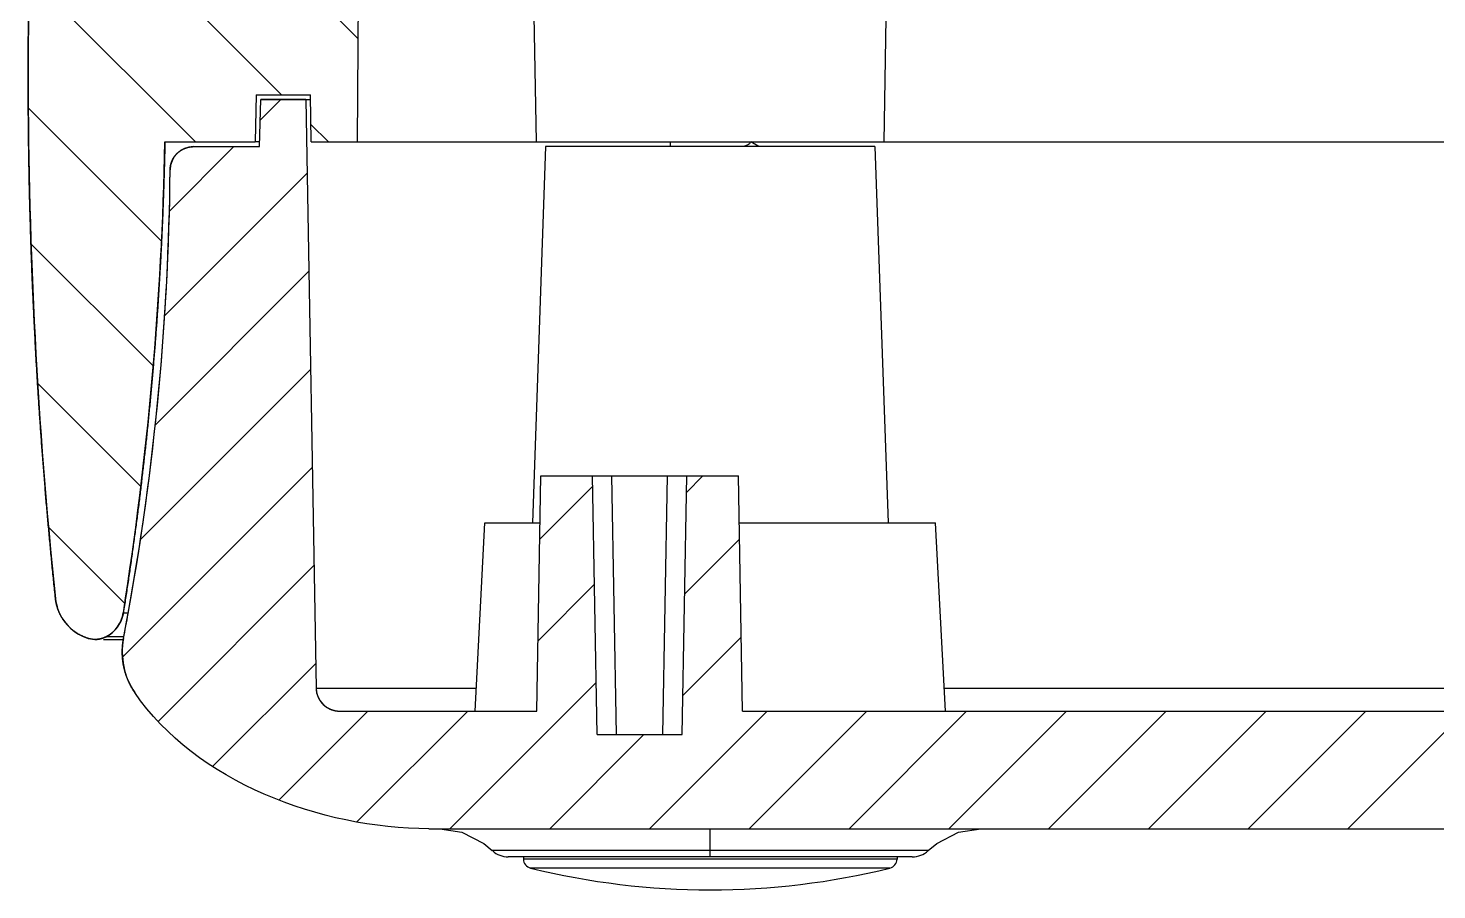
# Model space of a CAD drawing. Header units: millimetres. Extents: x 2741 to 3169, y 1046 to 1343.
# Drawn here: x 2765.4 to 2795.35, y 1112.28 to 1130.6 of the extents above; entities that cross this region are included whole.
import ezdxf

# ---------------------------------------------------------------- set-up
doc = ezdxf.new("R2010")
doc.units = ezdxf.units.MM

msp = doc.modelspace()

# ---------------------------------------------------------------- hatches: boundary and pattern name
at = {"linetype": 'Continuous'}
h = msp.add_hatch(dxfattribs=at)
h.set_pattern_fill('DEFAULT__2', color=2, scale=2, angle=-45, style=0, pattern_type=0)
h.set_pattern_definition([(315, (2439.547, 1033.32), (1.414214, 1.414214), [])])
edge = h.paths.add_edge_path()
edge.add_spline(control_points=[(2767.423, 1140.99), (2767.947, 1137.676), (2768.242, 1134.334), (2768.306, 1130.98)], knot_values=[0, 0, 0, 0, 1, 1, 1, 1], weights=[1, 0.99842, 0.99842, 1], degree=3, periodic=0)
edge.add_line((2768.306, 1130.98), (2770.337, 1130.98))
edge.add_line((2770.337, 1130.98), (2770.367, 1132.13))
edge.add_line((2770.367, 1132.13), (2772.412, 1132.13))
edge.add_line((2772.412, 1132.13), (2772.419, 1131.38))
edge.add_line((2772.419, 1131.38), (2772.391, 1128.18))
edge.add_line((2771.418, 1128.18), (2772.391, 1128.18))
edge.add_line((2771.418, 1128.18), (2771.401, 1129.18))
edge.add_line((2770.248, 1129.18), (2771.401, 1129.18))
edge.add_line((2770.248, 1129.18), (2770.222, 1128.18))
edge.add_line((2768.306, 1128.18), (2770.222, 1128.18))
edge.add_spline(control_points=[(2768.306, 1128.18), (2768.242, 1124.826), (2767.947, 1121.484), (2767.423, 1118.171)], knot_values=[0, 0, 0, 0, 1, 1, 1, 1], weights=[1, 0.99842, 0.99842, 1], degree=3, periodic=0)
edge.add_spline(control_points=[(2767.423, 1118.171), (2767.388, 1117.948), (2767.256, 1117.765), (2767.057, 1117.66)], knot_values=[0, 0, 0, 0, 1, 1, 1, 1], weights=[1, 0.929096, 0.929096, 1], degree=3, periodic=0)
edge.add_spline(control_points=[(2767.057, 1117.66), (2766.937, 1117.598), (2766.803, 1117.586), (2766.675, 1117.626)], knot_values=[0, 0, 0, 0, 1, 1, 1, 1], weights=[1, 0.94907, 0.94907, 1], degree=3, periodic=0)
edge.add_spline(control_points=[(2766.675, 1117.626), (2766.282, 1117.749), (2766.022, 1118.067), (2765.979, 1118.476)], knot_values=[0, 0, 0, 0, 1, 1, 1, 1], weights=[1, 0.890467, 0.890467, 1], degree=3, periodic=0)
edge.add_spline(control_points=[(2765.979, 1118.476), (2765.593, 1122.166), (2765.4, 1125.87), (2765.4, 1129.58)], knot_values=[0, 0, 0, 0, 1, 1, 1, 1], weights=[1, 0.999094, 0.999094, 1], degree=3, periodic=0)
edge.add_spline(control_points=[(2765.4, 1129.58), (2765.4, 1133.29), (2765.593, 1136.995), (2765.979, 1140.684)], knot_values=[0, 0, 0, 0, 1, 1, 1, 1], weights=[1, 0.999094, 0.999094, 1], degree=3, periodic=0)
edge.add_spline(control_points=[(2765.979, 1140.684), (2766.022, 1141.093), (2766.282, 1141.411), (2766.675, 1141.534)], knot_values=[0, 0, 0, 0, 1, 1, 1, 1], weights=[1, 0.890467, 0.890467, 1], degree=3, periodic=0)
edge.add_spline(control_points=[(2766.675, 1141.534), (2766.803, 1141.575), (2766.937, 1141.563), (2767.057, 1141.5)], knot_values=[0, 0, 0, 0, 1, 1, 1, 1], weights=[1, 0.94907, 0.94907, 1], degree=3, periodic=0)
edge.add_spline(control_points=[(2767.057, 1141.5), (2767.256, 1141.395), (2767.388, 1141.212), (2767.423, 1140.99)], knot_values=[0, 0, 0, 0, 1, 1, 1, 1], weights=[1, 0.929096, 0.929096, 1], degree=3, periodic=0)
edge = h.paths.add_edge_path()
edge.add_spline(control_points=[(2862.377, 1118.171), (2862.35, 1118.341), (2862.324, 1118.51), (2862.298, 1118.68)], knot_values=[0, 0, 0, 0, 1, 1, 1, 1], weights=[1, 0.999996, 0.999996, 1], degree=3, periodic=0)
edge.add_line((2862.298, 1118.68), (2861.346, 1118.68))
edge.add_line((2861.346, 1118.68), (2861.332, 1118.18))
edge.add_line((2860.859, 1118.18), (2861.332, 1118.18))
edge.add_line((2860.859, 1118.18), (2860.322, 1138.68))
edge.add_line((2860.322, 1138.68), (2858.565, 1138.68))
edge.add_line((2858.565, 1138.68), (2858.546, 1137.63))
edge.add_line((2857.435, 1137.63), (2858.546, 1137.63))
edge.add_line((2857.435, 1137.63), (2857.47, 1141.63))
edge.add_line((2860.223, 1141.63), (2857.47, 1141.63))
edge.add_line((2860.253, 1140.47), (2860.223, 1141.63))
edge.add_line((2862.296, 1140.47), (2860.253, 1140.47))
edge.add_spline(control_points=[(2862.296, 1140.47), (2862.323, 1140.643), (2862.349, 1140.817), (2862.377, 1140.99)], knot_values=[0, 0, 0, 0, 1, 1, 1, 1], weights=[1, 0.999996, 0.999996, 1], degree=3, periodic=0)
edge.add_spline(control_points=[(2862.377, 1140.99), (2862.412, 1141.212), (2862.543, 1141.395), (2862.743, 1141.5)], knot_values=[0, 0, 0, 0, 1, 1, 1, 1], weights=[1, 0.929096, 0.929096, 1], degree=3, periodic=0)
edge.add_spline(control_points=[(2862.743, 1141.5), (2862.862, 1141.563), (2862.996, 1141.575), (2863.125, 1141.534)], knot_values=[0, 0, 0, 0, 1, 1, 1, 1], weights=[1, 0.94907, 0.94907, 1], degree=3, periodic=0)
edge.add_spline(control_points=[(2863.125, 1141.534), (2863.517, 1141.411), (2863.777, 1141.093), (2863.82, 1140.684)], knot_values=[0, 0, 0, 0, 1, 1, 1, 1], weights=[1, 0.890467, 0.890467, 1], degree=3, periodic=0)
edge.add_spline(control_points=[(2863.82, 1140.684), (2864.206, 1136.995), (2864.4, 1133.29), (2864.4, 1129.58)], knot_values=[0, 0, 0, 0, 1, 1, 1, 1], weights=[1, 0.999094, 0.999094, 1], degree=3, periodic=0)
edge.add_spline(control_points=[(2864.4, 1129.58), (2864.4, 1125.87), (2864.206, 1122.166), (2863.82, 1118.476)], knot_values=[0, 0, 0, 0, 1, 1, 1, 1], weights=[1, 0.999094, 0.999094, 1], degree=3, periodic=0)
edge.add_spline(control_points=[(2863.82, 1118.476), (2863.777, 1118.067), (2863.517, 1117.749), (2863.125, 1117.626)], knot_values=[0, 0, 0, 0, 1, 1, 1, 1], weights=[1, 0.890467, 0.890467, 1], degree=3, periodic=0)
edge.add_spline(control_points=[(2863.125, 1117.626), (2862.996, 1117.586), (2862.862, 1117.598), (2862.743, 1117.66)], knot_values=[0, 0, 0, 0, 1, 1, 1, 1], weights=[1, 0.94907, 0.94907, 1], degree=3, periodic=0)
edge.add_spline(control_points=[(2862.743, 1117.66), (2862.543, 1117.765), (2862.412, 1117.948), (2862.377, 1118.171)], knot_values=[0, 0, 0, 0, 1, 1, 1, 1], weights=[1, 0.929096, 0.929096, 1], degree=3, periodic=0)
h = msp.add_hatch(dxfattribs=at)
h.set_pattern_fill('DEFAULT__3', color=2, scale=1.5, angle=45, style=0, pattern_type=0)
h.set_pattern_definition([(45, (2437.0721, 1032.9664), (-1.06066, 1.06066), [])])
edge = h.paths.add_edge_path()
edge.add_line((2773.92, 1113.58), (2802.373, 1113.58))
edge.add_spline(control_points=[(2773.92, 1113.58), (2771.662, 1113.58), (2768.939, 1114.602), (2767.666, 1116.474)], knot_values=[0, 0, 0, 0, 1, 1, 1, 1], degree=3, periodic=0)
edge.add_spline(control_points=[(2767.666, 1116.474), (2767.433, 1116.815), (2767.349, 1117.22), (2767.427, 1117.626)], knot_values=[0, 0, 0, 0, 1, 1, 1, 1], weights=[1, 0.949086, 0.949086, 1], degree=3, periodic=0)
edge.add_arc((2712.816, 1128.086), 55.604, 349.1577, 359.4838)
edge.add_spline(control_points=[(2768.418, 1127.585), (2768.42, 1127.876), (2768.627, 1128.08), (2768.917, 1128.08)], knot_values=[0, 0, 0, 0, 1, 1, 1, 1], weights=[1, 0.806842, 0.806842, 1], degree=3, periodic=0)
edge.add_line((2768.917, 1128.08), (2770.32, 1128.08))
edge.add_line((2770.32, 1128.08), (2770.346, 1129.08))
edge.add_line((2771.302, 1129.08), (2770.346, 1129.08))
edge.add_line((2771.302, 1129.08), (2771.521, 1116.571))
edge.add_spline(control_points=[(2771.521, 1116.571), (2771.526, 1116.283), (2771.732, 1116.08), (2772.021, 1116.08)], knot_values=[0, 0, 0, 0, 1, 1, 1, 1], weights=[1, 0.808834, 0.808834, 1], degree=3, periodic=0)
edge.add_line((2772.021, 1116.08), (2776.212, 1116.08))
edge.add_line((2776.212, 1116.08), (2776.3, 1121.08))
edge.add_line((2776.3, 1121.08), (2777.4, 1121.08))
edge.add_line((2777.496, 1115.58), (2777.4, 1121.08))
edge.add_line((2777.496, 1115.58), (2779.304, 1115.58))
edge.add_line((2779.304, 1115.58), (2779.4, 1121.08))
edge.add_line((2779.4, 1121.08), (2780.5, 1121.08))
edge.add_line((2780.587, 1116.08), (2780.5, 1121.08))
edge.add_line((2780.587, 1116.08), (2849.212, 1116.08))
edge.add_line((2849.212, 1116.08), (2849.3, 1121.08))
edge.add_line((2849.3, 1121.08), (2850.4, 1121.08))
edge.add_line((2850.496, 1115.58), (2850.4, 1121.08))
edge.add_line((2850.496, 1115.58), (2852.304, 1115.58))
edge.add_line((2852.304, 1115.58), (2852.4, 1121.08))
edge.add_line((2852.4, 1121.08), (2853.5, 1121.08))
edge.add_line((2853.587, 1116.08), (2853.5, 1121.08))
edge.add_line((2853.587, 1116.08), (2857.779, 1116.08))
edge.add_spline(control_points=[(2857.779, 1116.08), (2858.068, 1116.08), (2858.274, 1116.283), (2858.279, 1116.571)], knot_values=[0, 0, 0, 0, 1, 1, 1, 1], weights=[1, 0.808834, 0.808834, 1], degree=3, periodic=0)
edge.add_line((2858.279, 1116.571), (2858.663, 1138.58))
edge.add_line((2860.224, 1138.58), (2858.663, 1138.58))
edge.add_line((2860.224, 1138.58), (2860.761, 1118.08))
edge.add_line((2860.761, 1118.08), (2861.448, 1118.08))
edge.add_line((2861.448, 1118.08), (2861.461, 1118.58))
edge.add_line((2861.779, 1118.58), (2861.461, 1118.58))
edge.add_spline(control_points=[(2861.779, 1118.58), (2862.032, 1118.58), (2862.226, 1118.418), (2862.271, 1118.169)], knot_values=[0, 0, 0, 0, 1, 1, 1, 1], weights=[1, 0.845055, 0.845055, 1], degree=3, periodic=0)
edge.add_arc((2916.825, 1128.059), 55.443, 190.2746, 190.8457)
edge.add_spline(control_points=[(2862.372, 1117.626), (2862.45, 1117.22), (2862.366, 1116.815), (2862.134, 1116.474)], knot_values=[0, 0, 0, 0, 1, 1, 1, 1], weights=[1, 0.949086, 0.949086, 1], degree=3, periodic=0)
edge.add_spline(control_points=[(2862.134, 1116.474), (2860.86, 1114.602), (2858.137, 1113.58), (2855.88, 1113.58)], knot_values=[0, 0, 0, 0, 1, 1, 1, 1], degree=3, periodic=0)
edge.add_line((2827.426, 1113.58), (2855.88, 1113.58))
edge.add_line((2827.4, 1113.88), (2827.426, 1113.58))
edge.add_line((2802.4, 1113.88), (2827.4, 1113.88))
edge.add_line((2802.4, 1113.88), (2802.373, 1113.58))

# ---------------------------------------------------------------- linework, layer by layer
at = {"color": 7, "linetype": 'Continuous'}
for p, q in [((2772.419, 1131.38), (2772.391, 1128.18)), ((2772.419, 1131.38), (2772.391, 1128.18)), ((2776.206, 1128.18), (2776.15, 1131.38)), ((2783.594, 1128.18), (2783.65, 1131.38)), ((2770.248, 1129.18), (2770.222, 1128.18)), ((2770.248, 1129.18), (2770.222, 1128.18)), ((2770.248, 1129.18), (2771.401, 1129.18)), ((2770.248, 1129.18), (2771.401, 1129.18)), ((2770.32, 1128.08), (2770.346, 1129.08)), ((2770.32, 1128.08), (2770.346, 1129.08)), ((2770.346, 1129.08), (2771.402, 1129.08)), ((2771.302, 1129.08), (2770.346, 1129.08)), ((2771.302, 1129.08), (2771.521, 1116.571)), ((2771.302, 1129.08), (2771.521, 1116.571)), ((2771.418, 1128.18), (2771.401, 1129.18)), ((2771.418, 1128.18), (2771.401, 1129.18)), ((2768.306, 1128.18), (2770.222, 1128.18)), ((2768.306, 1128.18), (2770.222, 1128.18)), ((2768.917, 1128.08), (2770.32, 1128.08)), ((2768.917, 1128.08), (2770.32, 1128.08)), ((2770.302, 1128.18), (2770.227, 1128.18)), ((2771.418, 1128.18), (2858.379, 1128.18)), ((2771.418, 1128.18), (2772.391, 1128.18)), ((2776.4, 1128.08), (2776.12, 1120.08)), ((2783.399, 1128.08), (2776.4, 1128.08)), ((2779.05, 1128.18), (2779.05, 1128.08)), ((2783.4, 1128.08), (2783.679, 1120.08)), ((2776.212, 1116.08), (2776.3, 1121.08)), ((2776.212, 1116.08), (2776.3, 1121.08)), ((2776.3, 1121.08), (2780.5, 1121.08)), ((2776.3, 1121.08), (2777.4, 1121.08)), ((2777.496, 1115.58), (2777.4, 1121.08)), ((2777.496, 1115.58), (2777.4, 1121.08)), ((2777.907, 1115.58), (2777.811, 1121.08)), ((2778.892, 1115.58), (2778.988, 1121.08)), ((2779.304, 1115.58), (2779.4, 1121.08)), ((2779.304, 1115.58), (2779.4, 1121.08)), ((2779.4, 1121.08), (2780.5, 1121.08)), ((2780.587, 1116.08), (2780.5, 1121.08)), ((2780.587, 1116.08), (2780.5, 1121.08)), ((2774.9, 1116.08), (2775.109, 1120.08)), ((2775.109, 1120.08), (2776.282, 1120.08)), ((2780.517, 1120.08), (2784.69, 1120.08)), ((2784.9, 1116.08), (2784.69, 1120.08)), ((2767.423, 1118.171), (2767.513, 1118.171)), ((2767.004, 1117.603), (2767.426, 1117.603)), ((2767.252, 1117.66), (2767.057, 1117.66)), ((2767.433, 1117.66), (2767.252, 1117.66)), ((2771.521, 1116.571), (2774.925, 1116.571)), ((2784.874, 1116.571), (2812.721, 1116.571)), ((2772.021, 1116.08), (2776.212, 1116.08)), ((2772.021, 1116.08), (2776.212, 1116.08)), ((2780.587, 1116.08), (2849.212, 1116.08)), ((2780.587, 1116.08), (2849.212, 1116.08)), ((2777.496, 1115.58), (2779.304, 1115.58)), ((2777.496, 1115.58), (2779.304, 1115.58)), ((2773.92, 1113.58), (2855.88, 1113.58)), ((2773.92, 1113.58), (2802.373, 1113.58)), ((2779.9, 1112.98), (2779.9, 1113.58)), ((2775.607, 1113.113), (2775.267, 1113.113)), ((2776.09, 1113.113), (2775.607, 1113.113)), ((2784.533, 1113.113), (2776.09, 1113.113)), ((2784.193, 1112.98), (2775.607, 1112.98)), ((2775.928, 1112.98), (2775.928, 1112.934)), ((2775.928, 1112.98), (2775.928, 1112.934)), ((2783.871, 1112.934), (2775.928, 1112.934)), ((2783.872, 1112.98), (2783.871, 1112.934)), ((2783.872, 1112.98), (2783.871, 1112.934)), ((2783.719, 1112.743), (2776.081, 1112.743))]:
    msp.add_line(p, q, dxfattribs=at)
for points in [[(2780.932, 1128.08), (2780.799, 1128.159), (2780.764, 1128.18)], [(2774.15, 1113.58), (2774.62, 1113.506), (2775.083, 1113.265), (2775.267, 1113.113)], [(2784.532, 1113.113), (2784.717, 1113.265), (2785.18, 1113.506), (2785.65, 1113.58)]]:
    msp.add_lwpolyline(points, dxfattribs=at)
for centre, radius, start, end in [((2872.076, 1129.58), 106.676, 174.02516, 185.97484), ((2695.309, 1129.58), 73.011, 351.00952, 358.90127), ((2768.917, 1127.58), 0.5, 90, 179.4874), ((2712.816, 1128.086), 55.604, 349.1577, 359.4838), ((2712.812, 1128.086), 55.607, 349.7115, 359.4837), ((2766.974, 1118.58), 1, 185.9748, 252.5971), ((2766.731, 1118.28), 0.7, 297.6792, 351.0095), ((2712.975, 1128.058), 55.442, 349.1543, 349.7093), ((2766.824, 1118.103), 0.5, 252.5971, 297.6792), ((2768.935, 1117.337), 1.535, 169.1543, 214.2291), ((2772.021, 1116.58), 0.5, 181, 270), ((2775.607, 1113.48), 0.5, 227.2507, 270), ((2784.193, 1113.48), 0.5, 270, 312.7493), ((2776.128, 1112.937), 0.2, 181, 256.1829), ((2783.671, 1112.937), 0.2, 283.8171, 359), ((2779.9, 1128.271), 15.991, 256.1829, 283.8171)]:
    msp.add_arc(centre, radius, start, end, dxfattribs=at)
for points, start_tangent, end_tangent in [([(2765.4, 1129.58), (2765.4, 1129.928), (2765.402, 1130.275), (2765.405, 1130.623), (2765.409, 1130.97), (2765.414, 1131.318), (2765.42, 1131.665), (2765.427, 1132.013), (2765.436, 1132.36), (2765.446, 1132.708), (2765.456, 1133.056), (2765.468, 1133.403), (2765.481, 1133.75), (2765.495, 1134.098), (2765.511, 1134.445), (2765.527, 1134.793), (2765.545, 1135.14), (2765.563, 1135.487), (2765.583, 1135.834), (2765.604, 1136.181), (2765.626, 1136.528), (2765.649, 1136.875), (2765.674, 1137.222), (2765.699, 1137.569), (2765.726, 1137.915), (2765.754, 1138.262), (2765.782, 1138.608), (2765.812, 1138.955), (2765.844, 1139.301), (2765.876, 1139.647), (2765.909, 1139.993), (2765.944, 1140.339), (2765.979, 1140.684)], (0, 1), (0.104092, 0.994568)), ([(2765.979, 1118.476), (2765.944, 1118.822), (2765.909, 1119.168), (2765.876, 1119.514), (2765.844, 1119.86), (2765.812, 1120.206), (2765.782, 1120.552), (2765.754, 1120.899), (2765.726, 1121.245), (2765.699, 1121.592), (2765.674, 1121.938), (2765.649, 1122.285), (2765.626, 1122.632), (2765.604, 1122.979), (2765.583, 1123.326), (2765.563, 1123.673), (2765.545, 1124.021), (2765.527, 1124.368), (2765.511, 1124.715), (2765.495, 1125.063), (2765.481, 1125.41), (2765.468, 1125.757), (2765.456, 1126.105), (2765.446, 1126.452), (2765.436, 1126.8), (2765.427, 1127.147), (2765.42, 1127.495), (2765.414, 1127.843), (2765.409, 1128.19), (2765.405, 1128.538), (2765.402, 1128.885), (2765.4, 1129.233), (2765.4, 1129.58)], (-0.104092, 0.994568), (0, 1)), ([(2768.306, 1128.18), (2768.3, 1127.866), (2768.292, 1127.552), (2768.282, 1127.238), (2768.271, 1126.924), (2768.259, 1126.61), (2768.246, 1126.296), (2768.231, 1125.983), (2768.215, 1125.669), (2768.197, 1125.355), (2768.178, 1125.041), (2768.158, 1124.727), (2768.137, 1124.414), (2768.114, 1124.1), (2768.09, 1123.787), (2768.064, 1123.474), (2768.037, 1123.16), (2768.009, 1122.847), (2767.979, 1122.534), (2767.948, 1122.221), (2767.916, 1121.909), (2767.882, 1121.596), (2767.847, 1121.284), (2767.81, 1120.972), (2767.773, 1120.66), (2767.734, 1120.348), (2767.693, 1120.036), (2767.651, 1119.725), (2767.608, 1119.413), (2767.564, 1119.102), (2767.518, 1118.792), (2767.471, 1118.481), (2767.423, 1118.171)], (-0.019175, -0.999816), (-0.15627, -0.987714)), ([(2768.418, 1127.585), (2768.418, 1127.59), (2768.418, 1127.596), (2768.418, 1127.601), (2768.418, 1127.607), (2768.419, 1127.612), (2768.419, 1127.618), (2768.419, 1127.624), (2768.42, 1127.629), (2768.421, 1127.635), (2768.421, 1127.641), (2768.422, 1127.646), (2768.423, 1127.652), (2768.424, 1127.658), (2768.424, 1127.664), (2768.426, 1127.669), (2768.427, 1127.675), (2768.428, 1127.681), (2768.429, 1127.687), (2768.43, 1127.692), (2768.432, 1127.698), (2768.433, 1127.704), (2768.435, 1127.71), (2768.436, 1127.716), (2768.438, 1127.721), (2768.44, 1127.727), (2768.441, 1127.733), (2768.443, 1127.739), (2768.445, 1127.745), (2768.447, 1127.75), (2768.449, 1127.756), (2768.452, 1127.762), (2768.454, 1127.768), (2768.456, 1127.773), (2768.459, 1127.779), (2768.461, 1127.785), (2768.464, 1127.79), (2768.466, 1127.796), (2768.469, 1127.802), (2768.472, 1127.807), (2768.475, 1127.813), (2768.478, 1127.818), (2768.481, 1127.824), (2768.484, 1127.829), (2768.487, 1127.835), (2768.49, 1127.84), (2768.494, 1127.846), (2768.497, 1127.851), (2768.501, 1127.856), (2768.504, 1127.862), (2768.508, 1127.867), (2768.511, 1127.872), (2768.515, 1127.877), (2768.519, 1127.882), (2768.523, 1127.887), (2768.527, 1127.892), (2768.531, 1127.897), (2768.535, 1127.902), (2768.539, 1127.907), (2768.543, 1127.912), (2768.548, 1127.917), (2768.552, 1127.922), (2768.556, 1127.926), (2768.561, 1127.931), (2768.566, 1127.935), (2768.57, 1127.94), (2768.575, 1127.944), (2768.579, 1127.949), (2768.584, 1127.953), (2768.589, 1127.957), (2768.594, 1127.961), (2768.599, 1127.966), (2768.604, 1127.97), (2768.609, 1127.974), (2768.614, 1127.978), (2768.619, 1127.981), (2768.624, 1127.985), (2768.629, 1127.989), (2768.635, 1127.993), (2768.64, 1127.996), (2768.645, 1128), (2768.651, 1128.003), (2768.656, 1128.006), (2768.661, 1128.01), (2768.667, 1128.013), (2768.672, 1128.016), (2768.678, 1128.019), (2768.683, 1128.022), (2768.689, 1128.025), (2768.695, 1128.028), (2768.7, 1128.031), (2768.706, 1128.033), (2768.712, 1128.036), (2768.717, 1128.038), (2768.723, 1128.041), (2768.729, 1128.043), (2768.734, 1128.045), (2768.74, 1128.048), (2768.746, 1128.05), (2768.752, 1128.052), (2768.757, 1128.054), (2768.763, 1128.056), (2768.769, 1128.058), (2768.775, 1128.059), (2768.781, 1128.061), (2768.786, 1128.063), (2768.792, 1128.064), (2768.798, 1128.066), (2768.804, 1128.067), (2768.81, 1128.068), (2768.815, 1128.07), (2768.821, 1128.071), (2768.827, 1128.072), (2768.833, 1128.073), (2768.838, 1128.074), (2768.844, 1128.075), (2768.85, 1128.076), (2768.856, 1128.076), (2768.861, 1128.077), (2768.867, 1128.078), (2768.873, 1128.078), (2768.878, 1128.079), (2768.884, 1128.079), (2768.89, 1128.079), (2768.895, 1128.08), (2768.901, 1128.08), (2768.906, 1128.08), (2768.912, 1128.08), (2768.917, 1128.08)], (0.008946, 0.99996), (1, 0)), ([(2780.75, 1128.168), (2780.733, 1128.14), (2780.685, 1128.112), (2780.606, 1128.084), (2780.592, 1128.08)], (0, -1), (-0.95934, -0.282254)), ([(2766.675, 1117.626), (2766.658, 1117.631), (2766.642, 1117.637), (2766.626, 1117.643), (2766.609, 1117.649), (2766.593, 1117.656), (2766.577, 1117.662), (2766.561, 1117.67), (2766.545, 1117.677), (2766.528, 1117.685), (2766.513, 1117.693), (2766.497, 1117.701), (2766.481, 1117.71), (2766.465, 1117.719), (2766.45, 1117.729), (2766.434, 1117.738), (2766.419, 1117.748), (2766.404, 1117.759), (2766.389, 1117.769), (2766.374, 1117.78), (2766.359, 1117.791), (2766.345, 1117.803), (2766.331, 1117.815), (2766.316, 1117.827), (2766.303, 1117.839), (2766.289, 1117.852), (2766.275, 1117.864), (2766.262, 1117.878), (2766.249, 1117.891), (2766.236, 1117.905), (2766.224, 1117.919), (2766.212, 1117.933), (2766.2, 1117.947), (2766.188, 1117.962), (2766.177, 1117.976), (2766.166, 1117.991), (2766.155, 1118.007), (2766.144, 1118.022), (2766.134, 1118.038), (2766.124, 1118.053), (2766.114, 1118.069), (2766.105, 1118.085), (2766.096, 1118.101), (2766.087, 1118.118), (2766.079, 1118.134), (2766.071, 1118.151), (2766.063, 1118.168), (2766.055, 1118.184), (2766.048, 1118.201), (2766.042, 1118.218), (2766.035, 1118.235), (2766.029, 1118.252), (2766.023, 1118.269), (2766.018, 1118.287), (2766.013, 1118.304), (2766.008, 1118.321), (2766.003, 1118.338), (2765.999, 1118.356), (2765.995, 1118.373), (2765.992, 1118.39), (2765.989, 1118.407), (2765.986, 1118.425), (2765.983, 1118.442), (2765.981, 1118.459), (2765.979, 1118.476)], (-0.954225, 0.29909), (-0.104092, 0.994568)), ([(2767.423, 1118.171), (2767.421, 1118.161), (2767.419, 1118.151), (2767.417, 1118.142), (2767.415, 1118.132), (2767.413, 1118.122), (2767.411, 1118.113), (2767.408, 1118.103), (2767.406, 1118.093), (2767.403, 1118.084), (2767.4, 1118.074), (2767.397, 1118.064), (2767.394, 1118.055), (2767.391, 1118.045), (2767.387, 1118.035), (2767.384, 1118.026), (2767.38, 1118.016), (2767.376, 1118.007), (2767.372, 1117.998), (2767.368, 1117.988), (2767.363, 1117.979), (2767.359, 1117.97), (2767.354, 1117.96), (2767.349, 1117.951), (2767.344, 1117.942), (2767.339, 1117.933), (2767.334, 1117.924), (2767.329, 1117.915), (2767.323, 1117.907), (2767.318, 1117.898), (2767.312, 1117.889), (2767.306, 1117.881), (2767.3, 1117.872), (2767.294, 1117.864), (2767.288, 1117.856), (2767.281, 1117.847), (2767.275, 1117.839), (2767.268, 1117.831), (2767.262, 1117.823), (2767.255, 1117.816), (2767.248, 1117.808), (2767.241, 1117.8), (2767.234, 1117.793), (2767.227, 1117.786), (2767.219, 1117.778), (2767.212, 1117.771), (2767.204, 1117.764), (2767.197, 1117.757), (2767.189, 1117.751), (2767.181, 1117.744), (2767.173, 1117.737), (2767.165, 1117.731), (2767.157, 1117.725), (2767.149, 1117.719), (2767.141, 1117.713), (2767.133, 1117.707), (2767.125, 1117.701), (2767.116, 1117.696), (2767.108, 1117.69), (2767.099, 1117.685), (2767.091, 1117.68), (2767.082, 1117.675), (2767.074, 1117.67), (2767.065, 1117.665), (2767.057, 1117.66)], (-0.15627, -0.987714), (-0.885563, -0.46452)), ([(2767.057, 1117.66), (2767.051, 1117.658), (2767.046, 1117.655), (2767.04, 1117.652), (2767.035, 1117.65), (2767.029, 1117.647), (2767.024, 1117.645), (2767.018, 1117.642), (2767.013, 1117.64), (2767.007, 1117.638), (2767.001, 1117.636), (2766.996, 1117.633), (2766.99, 1117.631), (2766.984, 1117.629), (2766.978, 1117.627), (2766.972, 1117.626), (2766.966, 1117.624), (2766.96, 1117.622), (2766.955, 1117.62), (2766.949, 1117.619), (2766.943, 1117.617), (2766.937, 1117.616), (2766.93, 1117.615), (2766.924, 1117.613), (2766.918, 1117.612), (2766.912, 1117.611), (2766.906, 1117.61), (2766.9, 1117.609), (2766.894, 1117.608), (2766.888, 1117.607), (2766.881, 1117.606), (2766.875, 1117.606), (2766.869, 1117.605), (2766.863, 1117.605), (2766.857, 1117.604), (2766.85, 1117.604), (2766.844, 1117.604), (2766.838, 1117.603), (2766.832, 1117.603), (2766.826, 1117.603), (2766.819, 1117.603), (2766.813, 1117.603), (2766.807, 1117.603), (2766.801, 1117.604), (2766.795, 1117.604), (2766.788, 1117.604), (2766.782, 1117.605), (2766.776, 1117.605), (2766.77, 1117.606), (2766.764, 1117.607), (2766.758, 1117.608), (2766.752, 1117.608), (2766.745, 1117.609), (2766.739, 1117.61), (2766.733, 1117.611), (2766.727, 1117.613), (2766.721, 1117.614), (2766.716, 1117.615), (2766.71, 1117.616), (2766.704, 1117.618), (2766.698, 1117.619), (2766.692, 1117.621), (2766.686, 1117.623), (2766.68, 1117.624), (2766.675, 1117.626)], (-0.885562, -0.46452), (-0.954225, 0.29909)), ([(2767.666, 1116.474), (2767.655, 1116.489), (2767.645, 1116.504), (2767.635, 1116.52), (2767.626, 1116.536), (2767.616, 1116.552), (2767.607, 1116.568), (2767.597, 1116.584), (2767.588, 1116.6), (2767.579, 1116.617), (2767.571, 1116.633), (2767.562, 1116.65), (2767.554, 1116.667), (2767.546, 1116.684), (2767.538, 1116.701), (2767.53, 1116.718), (2767.523, 1116.736), (2767.515, 1116.753), (2767.508, 1116.771), (2767.501, 1116.788), (2767.495, 1116.806), (2767.488, 1116.824), (2767.482, 1116.842), (2767.476, 1116.86), (2767.47, 1116.878), (2767.464, 1116.896), (2767.459, 1116.915), (2767.454, 1116.933), (2767.449, 1116.952), (2767.444, 1116.97), (2767.44, 1116.989), (2767.436, 1117.007), (2767.432, 1117.026), (2767.428, 1117.045), (2767.424, 1117.064), (2767.421, 1117.082), (2767.418, 1117.101), (2767.415, 1117.12), (2767.413, 1117.139), (2767.41, 1117.158), (2767.408, 1117.177), (2767.406, 1117.196), (2767.405, 1117.215), (2767.403, 1117.234), (2767.402, 1117.253), (2767.401, 1117.272), (2767.4, 1117.291), (2767.4, 1117.31), (2767.4, 1117.329), (2767.4, 1117.348), (2767.4, 1117.367), (2767.4, 1117.385), (2767.401, 1117.404), (2767.402, 1117.423), (2767.403, 1117.442), (2767.405, 1117.461), (2767.406, 1117.479), (2767.408, 1117.498), (2767.41, 1117.516), (2767.412, 1117.535), (2767.415, 1117.553), (2767.418, 1117.572), (2767.421, 1117.59), (2767.424, 1117.608), (2767.427, 1117.626)], (-0.562503, 0.826795), (0.188166, 0.982137)), ([(2773.92, 1113.58), (2767.666, 1116.474)], (-1, 0), (-0.562503, 0.826795)), ([(2773.92, 1113.58), (2767.666, 1116.474)], (-1, 0), (-0.562503, 0.826795)), ([(2771.521, 1116.571), (2771.521, 1116.566), (2771.521, 1116.561), (2771.521, 1116.555), (2771.521, 1116.549), (2771.522, 1116.544), (2771.522, 1116.538), (2771.523, 1116.533), (2771.523, 1116.527), (2771.524, 1116.521), (2771.525, 1116.516), (2771.525, 1116.51), (2771.526, 1116.504), (2771.527, 1116.499), (2771.528, 1116.493), (2771.529, 1116.487), (2771.53, 1116.482), (2771.532, 1116.476), (2771.533, 1116.47), (2771.534, 1116.464), (2771.536, 1116.459), (2771.537, 1116.453), (2771.539, 1116.447), (2771.54, 1116.441), (2771.542, 1116.436), (2771.544, 1116.43), (2771.546, 1116.424), (2771.547, 1116.418), (2771.549, 1116.413), (2771.552, 1116.407), (2771.554, 1116.401), (2771.556, 1116.396), (2771.558, 1116.39), (2771.561, 1116.384), (2771.563, 1116.379), (2771.566, 1116.373), (2771.568, 1116.367), (2771.571, 1116.362), (2771.574, 1116.356), (2771.576, 1116.351), (2771.579, 1116.345), (2771.582, 1116.34), (2771.585, 1116.334), (2771.588, 1116.329), (2771.592, 1116.323), (2771.595, 1116.318), (2771.598, 1116.313), (2771.602, 1116.307), (2771.605, 1116.302), (2771.609, 1116.297), (2771.612, 1116.291), (2771.616, 1116.286), (2771.62, 1116.281), (2771.624, 1116.276), (2771.628, 1116.271), (2771.631, 1116.266), (2771.636, 1116.261), (2771.64, 1116.256), (2771.644, 1116.251), (2771.648, 1116.247), (2771.652, 1116.242), (2771.657, 1116.237), (2771.661, 1116.233), (2771.666, 1116.228), (2771.67, 1116.224), (2771.675, 1116.219), (2771.679, 1116.215), (2771.684, 1116.21), (2771.689, 1116.206), (2771.694, 1116.202), (2771.698, 1116.198), (2771.703, 1116.194), (2771.708, 1116.19), (2771.713, 1116.186), (2771.718, 1116.182), (2771.723, 1116.178), (2771.729, 1116.174), (2771.734, 1116.171), (2771.739, 1116.167), (2771.744, 1116.164), (2771.75, 1116.16), (2771.755, 1116.157), (2771.76, 1116.153), (2771.766, 1116.15), (2771.771, 1116.147), (2771.777, 1116.144), (2771.782, 1116.141), (2771.788, 1116.138), (2771.793, 1116.135), (2771.799, 1116.132), (2771.804, 1116.129), (2771.81, 1116.127), (2771.816, 1116.124), (2771.821, 1116.122), (2771.827, 1116.119), (2771.833, 1116.117), (2771.838, 1116.115), (2771.844, 1116.112), (2771.85, 1116.11), (2771.855, 1116.108), (2771.861, 1116.106), (2771.867, 1116.104), (2771.873, 1116.103), (2771.879, 1116.101), (2771.884, 1116.099), (2771.89, 1116.098), (2771.896, 1116.096), (2771.902, 1116.095), (2771.907, 1116.093), (2771.913, 1116.092), (2771.919, 1116.091), (2771.925, 1116.09), (2771.93, 1116.088), (2771.936, 1116.087), (2771.942, 1116.086), (2771.948, 1116.086), (2771.953, 1116.085), (2771.959, 1116.084), (2771.965, 1116.083), (2771.97, 1116.083), (2771.976, 1116.082), (2771.982, 1116.082), (2771.987, 1116.081), (2771.993, 1116.081), (2771.998, 1116.081), (2772.004, 1116.08), (2772.01, 1116.08), (2772.015, 1116.08), (2772.021, 1116.08)], (0.017452, -0.999848), (1, 0))]:
    msp.add_spline(points, degree=3, dxfattribs=dict(at, start_tangent=start_tangent, end_tangent=end_tangent))

doc.saveas('drawing.dxf')
